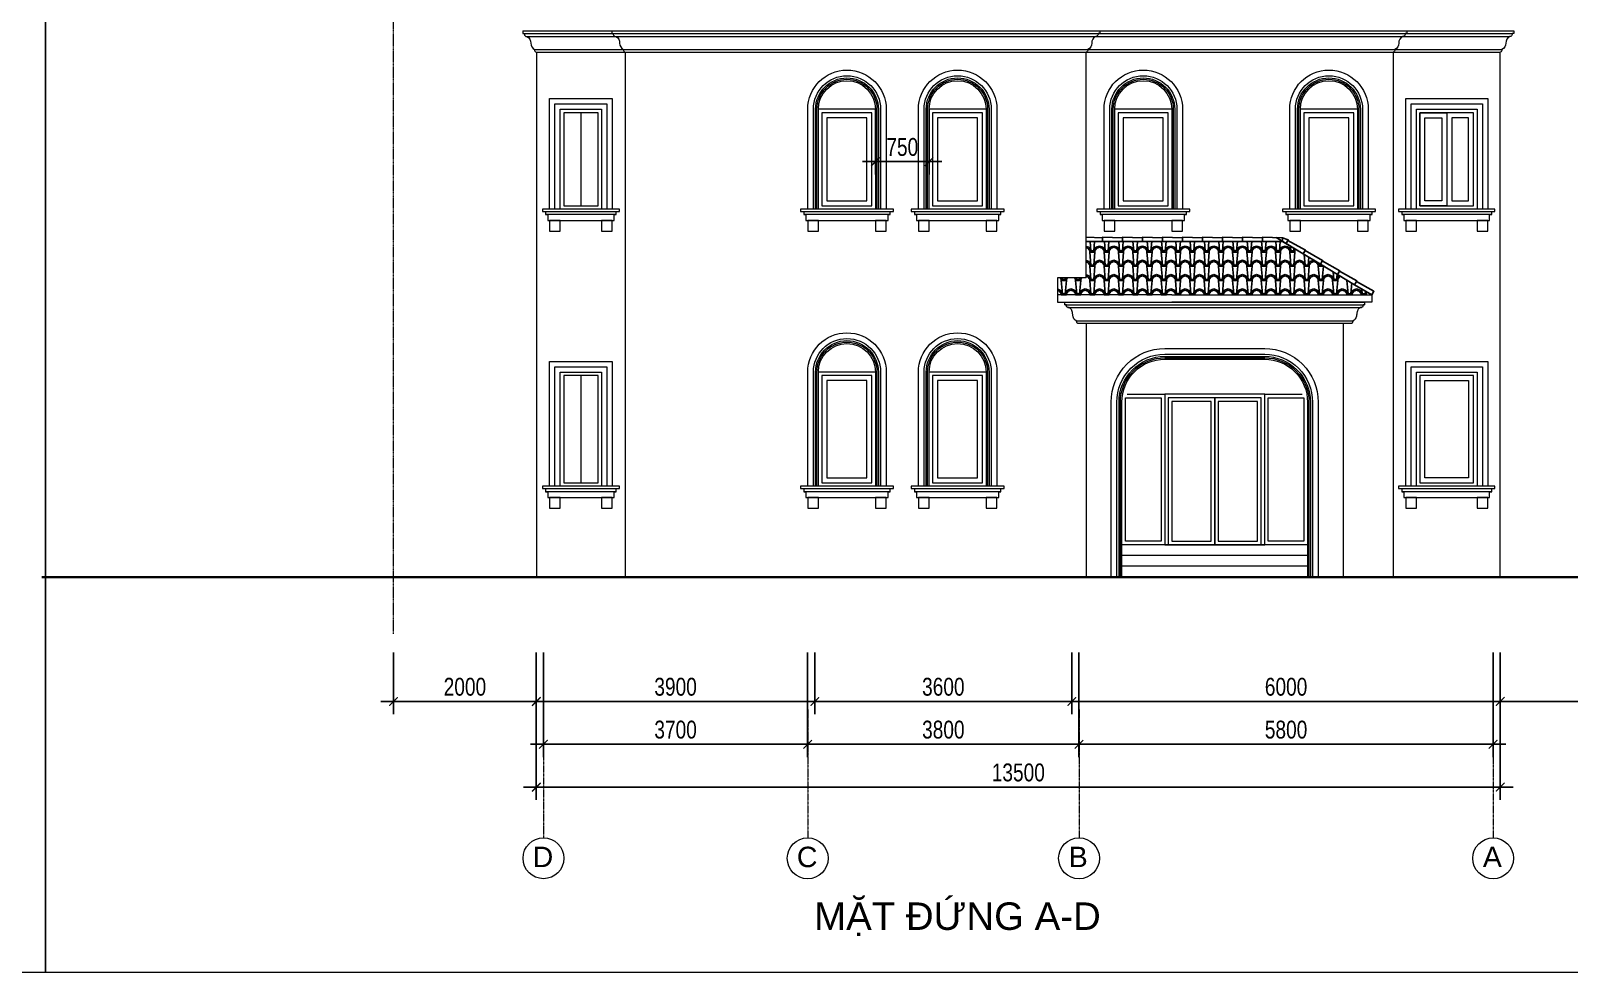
# Model space of a CAD drawing. Header units: millimetres. Extents: x 33748 to 451939, y -263262 to 62681.
# Drawn here: x 273743 to 295289, y -83068 to -69883 of the extents above; entities that cross this region are included whole.
import ezdxf
from ezdxf.enums import TextEntityAlignment as Align

# ---------------------------------------------------------------- set-up
doc = ezdxf.new("R2010")
doc.units = ezdxf.units.MM
doc.header["$PDMODE"] = 98
doc.linetypes.add('CENTER', pattern=[50.8, 31.75, -6.35, 6.35, -6.35])
doc.linetypes.add('HIDDEN', pattern=[0.375, 0.25, -0.125])
doc.layers.get('Defpoints').update_dxf_attribs({"color": 202, "lineweight": 13})
for name, color, linetype, lineweight in [('-CENTER', 143, 'CENTER', 13), ('-DOOR', 137, 'Continuous', 9), ('-HATCH', 8, 'Continuous', 5), ('-KH', 143, 'Continuous', 13), ('-LINE1', 7, 'Continuous', 18), ('-RANH GIOI KHU DAT', 12, 'CENTER', 18), ('-TEXT', 7, 'Continuous', 15), ('-WALL', 4, 'Continuous', 35)]:
    doc.layers.add(name, color=color, linetype=linetype, lineweight=lineweight)
for name, color, linetype in [('-HATCH CONCRETE', 54, 'Continuous'), ('1-NETMANH', 8, 'Continuous'), ('12. NET DIM', 9, 'Continuous'), ('13. NET HATCH', 252, 'Continuous')]:
    doc.layers.add(name, color=color, linetype=linetype)
doc.styles.add('1', font='arial.ttf')
doc.styles.add('AVANH', font='', dxfattribs={"width": 0.8})
doc.styles.add('kieuchuDim', font='arial.ttf', dxfattribs={"width": 0.75})
doc.styles.get('AVANH').set_extended_font_data('.VnAvantH')
doc.dimstyles.new('C_100A3', dxfattribs={"dimscale": 100, "dimtxt": 2.5, "dimasz": 1.2, "dimexe": 1.8, "dimexo": 0, "dimgap": 0.75, "dimtad": 1, "dimdec": 0, "dimzin": 0, "dimdsep": 46, "dimtxsty": 'AVANH', "dimblk": 'ARCHTICK', "dimcen": 0, "dimdle": 1.8, "dimclrd": 256, "dimclre": 256, "dimclrt": 7, "dimadec": 0, "dimazin": 0, "dimtfac": 0.0001, "dimtdec": 0, "dimtix": 1, "dimtmove": 2, "dimatfit": 3, "dimldrblk": 'ARCHTICK', "dimfxl": 1.8, "dimtolj": 1, "dimtzin": 0, "dimarcsym": 0})

# ---------------------------------------------------------------- blocks, each defined once
blk = doc.blocks.new('_ARCHTICK')
at = {"const_width": 0.15}
blk.add_lwpolyline([(-0.5, -0.5), (0.5, 0.5)], dxfattribs=at)
blk = doc.blocks.new('*D325')
at = {"layer": '12. NET DIM', "lineweight": -2, "transparency": 16777216}
for p, q in [((278823, -78591), (278823, -79456)), ((280823, -78591), (280823, -79456)), ((278643, -79276), (281003, -79276))]:
    blk.add_line(p, q, dxfattribs=at)
at = {"layer": 'Defpoints', "color": 0, "transparency": 16777216}
for p in [(278823, -78591), (280823, -78591), (280823, -79276)]:
    blk.add_point(p, dxfattribs=at)
at = {"layer": '12. NET DIM', "lineweight": -2, "transparency": 16777216, "xscale": 120, "yscale": 120, "zscale": 120, "rotation": 180}
blk.add_blockref('_ARCHTICK', (278823, -79276), dxfattribs=at)
at = {"layer": '12. NET DIM', "lineweight": -2, "transparency": 16777216, "xscale": 120, "yscale": 120, "zscale": 120}
blk.add_blockref('_ARCHTICK', (280823, -79276), dxfattribs=at)
at = {"layer": '12. NET DIM', "color": 7, "transparency": 16777216, "insert": (279823, -79072), "char_height": 250, "attachment_point": 5, "style": 'AVANH'}
blk.add_mtext('\\A1;2000', dxfattribs=at)
blk = doc.blocks.new('*D326')
at = {"layer": '12. NET DIM', "lineweight": -2, "transparency": 16777216}
for p, q in [((280823, -78591), (280823, -79456)), ((284723, -78591), (284723, -79456)), ((280643, -79276), (284903, -79276))]:
    blk.add_line(p, q, dxfattribs=at)
at = {"layer": 'Defpoints', "color": 0, "transparency": 16777216}
for p in [(280823, -78591), (284723, -78591), (284723, -79276)]:
    blk.add_point(p, dxfattribs=at)
at = {"layer": '12. NET DIM', "lineweight": -2, "transparency": 16777216, "xscale": 120, "yscale": 120, "zscale": 120, "rotation": 180}
blk.add_blockref('_ARCHTICK', (280823, -79276), dxfattribs=at)
at = {"layer": '12. NET DIM', "lineweight": -2, "transparency": 16777216, "xscale": 120, "yscale": 120, "zscale": 120}
blk.add_blockref('_ARCHTICK', (284723, -79276), dxfattribs=at)
at = {"layer": '12. NET DIM', "color": 7, "transparency": 16777216, "insert": (282773, -79072), "char_height": 250, "attachment_point": 5, "style": 'AVANH'}
blk.add_mtext('\\A1;3900', dxfattribs=at)
blk = doc.blocks.new('*D327')
at = {"layer": '12. NET DIM', "lineweight": -2, "transparency": 16777216}
for p, q in [((284723, -78591), (284723, -79456)), ((288323, -78591), (288323, -79456)), ((284543, -79276), (288503, -79276))]:
    blk.add_line(p, q, dxfattribs=at)
at = {"layer": 'Defpoints', "color": 0, "transparency": 16777216}
for p in [(284723, -78591), (288323, -78591), (288323, -79276)]:
    blk.add_point(p, dxfattribs=at)
at = {"layer": '12. NET DIM', "lineweight": -2, "transparency": 16777216, "xscale": 120, "yscale": 120, "zscale": 120, "rotation": 180}
blk.add_blockref('_ARCHTICK', (284723, -79276), dxfattribs=at)
at = {"layer": '12. NET DIM', "lineweight": -2, "transparency": 16777216, "xscale": 120, "yscale": 120, "zscale": 120}
blk.add_blockref('_ARCHTICK', (288323, -79276), dxfattribs=at)
at = {"layer": '12. NET DIM', "color": 7, "transparency": 16777216, "insert": (286523, -79072), "char_height": 250, "attachment_point": 5, "style": 'AVANH'}
blk.add_mtext('\\A1;3600', dxfattribs=at)
blk = doc.blocks.new('*D328')
at = {"layer": '12. NET DIM', "lineweight": -2, "transparency": 16777216}
for p, q in [((288323, -78591), (288323, -79456)), ((294323, -78591), (294323, -79456)), ((288143, -79276), (294503, -79276))]:
    blk.add_line(p, q, dxfattribs=at)
at = {"layer": 'Defpoints', "color": 0, "transparency": 16777216}
for p in [(288323, -78591), (294323, -78591), (294323, -79276)]:
    blk.add_point(p, dxfattribs=at)
at = {"layer": '12. NET DIM', "lineweight": -2, "transparency": 16777216, "xscale": 120, "yscale": 120, "zscale": 120, "rotation": 180}
blk.add_blockref('_ARCHTICK', (288323, -79276), dxfattribs=at)
at = {"layer": '12. NET DIM', "lineweight": -2, "transparency": 16777216, "xscale": 120, "yscale": 120, "zscale": 120}
blk.add_blockref('_ARCHTICK', (294323, -79276), dxfattribs=at)
at = {"layer": '12. NET DIM', "color": 7, "transparency": 16777216, "insert": (291323, -79072), "char_height": 250, "attachment_point": 5, "style": 'AVANH'}
blk.add_mtext('\\A1;6000', dxfattribs=at)
blk = doc.blocks.new('*D329')
at = {"layer": '12. NET DIM', "lineweight": -2, "transparency": 16777216}
for p, q in [((288423, -78591), (288423, -80056)), ((294223, -78591), (294223, -80056)), ((294403, -79876), (288243, -79876))]:
    blk.add_line(p, q, dxfattribs=at)
at = {"layer": 'Defpoints', "color": 0, "transparency": 16777216}
for p in [(288423, -78591), (294223, -78591), (288423, -79876)]:
    blk.add_point(p, dxfattribs=at)
at = {"layer": '12. NET DIM', "lineweight": -2, "transparency": 16777216, "xscale": 120, "yscale": 120, "zscale": 120, "rotation": 180}
blk.add_blockref('_ARCHTICK', (288423, -79876), dxfattribs=at)
at = {"layer": '12. NET DIM', "lineweight": -2, "transparency": 16777216, "xscale": 120, "yscale": 120, "zscale": 120}
blk.add_blockref('_ARCHTICK', (294223, -79876), dxfattribs=at)
at = {"layer": '12. NET DIM', "color": 7, "transparency": 16777216, "insert": (291323, -79672), "char_height": 250, "attachment_point": 5, "style": 'AVANH'}
blk.add_mtext('\\A1;5800', dxfattribs=at)
blk = doc.blocks.new('*D330')
at = {"layer": '12. NET DIM', "lineweight": -2, "transparency": 16777216}
for p, q in [((284623, -78591), (284623, -80056)), ((288423, -78591), (288423, -80056)), ((288603, -79876), (284443, -79876))]:
    blk.add_line(p, q, dxfattribs=at)
at = {"layer": 'Defpoints', "color": 0, "transparency": 16777216}
for p in [(284623, -78591), (288423, -78591), (284623, -79876)]:
    blk.add_point(p, dxfattribs=at)
at = {"layer": '12. NET DIM', "lineweight": -2, "transparency": 16777216, "xscale": 120, "yscale": 120, "zscale": 120, "rotation": 180}
blk.add_blockref('_ARCHTICK', (284623, -79876), dxfattribs=at)
at = {"layer": '12. NET DIM', "lineweight": -2, "transparency": 16777216, "xscale": 120, "yscale": 120, "zscale": 120}
blk.add_blockref('_ARCHTICK', (288423, -79876), dxfattribs=at)
at = {"layer": '12. NET DIM', "color": 7, "transparency": 16777216, "insert": (286523, -79672), "char_height": 250, "attachment_point": 5, "style": 'AVANH'}
blk.add_mtext('\\A1;3800', dxfattribs=at)
blk = doc.blocks.new('*D331')
at = {"layer": '12. NET DIM', "lineweight": -2, "transparency": 16777216}
for p, q in [((280923, -78591), (280923, -80056)), ((284623, -78591), (284623, -80056)), ((284803, -79876), (280743, -79876))]:
    blk.add_line(p, q, dxfattribs=at)
at = {"layer": 'Defpoints', "color": 0, "transparency": 16777216}
for p in [(280923, -78591), (284623, -78591), (280923, -79876)]:
    blk.add_point(p, dxfattribs=at)
at = {"layer": '12. NET DIM', "lineweight": -2, "transparency": 16777216, "xscale": 120, "yscale": 120, "zscale": 120, "rotation": 180}
blk.add_blockref('_ARCHTICK', (280923, -79876), dxfattribs=at)
at = {"layer": '12. NET DIM', "lineweight": -2, "transparency": 16777216, "xscale": 120, "yscale": 120, "zscale": 120}
blk.add_blockref('_ARCHTICK', (284623, -79876), dxfattribs=at)
at = {"layer": '12. NET DIM', "color": 7, "transparency": 16777216, "insert": (282773, -79672), "char_height": 250, "attachment_point": 5, "style": 'AVANH'}
blk.add_mtext('\\A1;3700', dxfattribs=at)
blk = doc.blocks.new('*D332')
at = {"layer": '12. NET DIM', "lineweight": -2, "transparency": 16777216}
for p, q in [((294323, -78591), (294323, -79456)), ((298823, -78591), (298823, -79456)), ((294143, -79276), (299003, -79276))]:
    blk.add_line(p, q, dxfattribs=at)
at = {"layer": 'Defpoints', "color": 0, "transparency": 16777216}
for p in [(294323, -78591), (298823, -78591), (298823, -79276)]:
    blk.add_point(p, dxfattribs=at)
at = {"layer": '12. NET DIM', "lineweight": -2, "transparency": 16777216, "xscale": 120, "yscale": 120, "zscale": 120, "rotation": 180}
blk.add_blockref('_ARCHTICK', (294323, -79276), dxfattribs=at)
at = {"layer": '12. NET DIM', "lineweight": -2, "transparency": 16777216, "xscale": 120, "yscale": 120, "zscale": 120}
blk.add_blockref('_ARCHTICK', (298823, -79276), dxfattribs=at)
at = {"layer": '12. NET DIM', "color": 7, "transparency": 16777216, "insert": (296573, -79072), "char_height": 250, "attachment_point": 5, "style": 'AVANH'}
blk.add_mtext('\\A1;4500', dxfattribs=at)
blk = doc.blocks.new('*D333')
at = {"layer": '12. NET DIM', "lineweight": -2, "transparency": 16777216}
for p, q in [((280823, -78591), (280823, -80656)), ((294323, -78591), (294323, -80656)), ((280643, -80476), (294503, -80476))]:
    blk.add_line(p, q, dxfattribs=at)
at = {"layer": 'Defpoints', "color": 0, "transparency": 16777216}
for p in [(280823, -78591), (294323, -78591), (294323, -80476)]:
    blk.add_point(p, dxfattribs=at)
at = {"layer": '12. NET DIM', "lineweight": -2, "transparency": 16777216, "xscale": 120, "yscale": 120, "zscale": 120, "rotation": 180}
blk.add_blockref('_ARCHTICK', (280823, -80476), dxfattribs=at)
at = {"layer": '12. NET DIM', "lineweight": -2, "transparency": 16777216, "xscale": 120, "yscale": 120, "zscale": 120}
blk.add_blockref('_ARCHTICK', (294323, -80476), dxfattribs=at)
at = {"layer": '12. NET DIM', "color": 7, "transparency": 16777216, "insert": (287573, -80272), "char_height": 250, "attachment_point": 5, "style": 'AVANH'}
blk.add_mtext('\\A1;13500', dxfattribs=at)
blk = doc.blocks.new('*D859')
at = {"layer": '-HATCH CONCRETE', "lineweight": -2, "transparency": 16777216}
for p, q in [((285573, -70983), (285573, -71896)), ((286323, -70983), (286323, -71896)), ((286503, -71716), (285393, -71716))]:
    blk.add_line(p, q, dxfattribs=at)
at = {"layer": 'Defpoints', "color": 0, "transparency": 16777216}
for p in [(285573, -70983), (286323, -70983), (285573, -71716)]:
    blk.add_point(p, dxfattribs=at)
at = {"layer": '-HATCH CONCRETE', "lineweight": -2, "transparency": 16777216, "xscale": 120, "yscale": 120, "zscale": 120, "rotation": 180}
blk.add_blockref('_ARCHTICK', (285573, -71716), dxfattribs=at)
at = {"layer": '-HATCH CONCRETE', "lineweight": -2, "transparency": 16777216, "xscale": 120, "yscale": 120, "zscale": 120}
blk.add_blockref('_ARCHTICK', (286323, -71716), dxfattribs=at)
at = {"layer": '-HATCH CONCRETE', "color": 7, "transparency": 16777216, "insert": (285948, -71512), "char_height": 250, "attachment_point": 5, "style": 'AVANH'}
blk.add_mtext('\\A1;750', dxfattribs=at)
blk = doc.blocks.new('ARCHTICK')
at = {"color": 0, "linetype": 'ByBlock', "const_width": 0.15}
blk.add_lwpolyline([(-0.5, -0.5), (0.5, 0.5)], dxfattribs=at)

msp = doc.modelspace()

# ---------------------------------------------------------------- hatches: boundary and pattern name
at = {"layer": '13. NET HATCH'}
h = msp.add_hatch(dxfattribs=at)
h.set_pattern_fill('N-ONG-01', color=256, scale=200)
h.set_pattern_definition([(274.9697, (284373.5455, -73383.3425), (-199.998261, 2400.00021), [184.6944, -4432.6642]), (180, (284389.55, -73567.34), (-200, -200), [16, -184]), (0, (284189.55, -73583.34), (200, 200), [56, -144]), (90, (284245.55, -73583.34), (-200, 200), [20, -180]), (270, (284373.55, -73563.34), (200, -200), [20, -180]), (0, (284373.55, -73583.34), (200, 200), [16, -184]), (0, (284189.55, -73567.34), (200, 200), [40, -160]), (85.0303, (284229.5455, -73567.3425), (199.998261, 2400.00021), [184.6944, -4432.6642]), (52.6961, (284229.5455, -73557.3425), (-2599.997178, -3400.002148), [52.8016, -5227.35]), (18.4349, (284261.546, -73515.34), (400.0001, 199.9997), [50.5964, -581.859]), (341.5651, (284309.546, -73499.34), (-400.0001, 199.9997), [50.5964, -581.859]), (307.3039, (284357.5455, -73515.3425), (2599.997178, -3400.002148), [52.8016, -5227.35]), (20.2249, (284271.546, -73529.343), (-2199.999453, -800.001667), [40.497, -4009.1944]), (339.7751, (284309.546, -73515.343), (2199.999453, -800.001667), [40.497, -4009.1944]), (307.4054, (284347.5455, -73529.3425), (2000.00199, -2599.998493), [42.8018, -4237.385]), (52.5946, (284245.5455, -73563.3425), (-2000.00199, -2599.998493), [42.8018, -4237.385])])
h.paths.add_polyline_path([(288123.5, -73343.3), (288523.5, -73343.3), (288523.5, -72833.3), (291273.5, -72833.3), (292523.5, -73583.3), (288123.5, -73583.3)])

# ---------------------------------------------------------------- linework, layer by layer
at = {"layer": '-CENTER', "ltscale": 0.1}
for p, q in [((280923.2, -79390.2), (280923.2, -81186)), ((284623.5, -79390.8), (284623.5, -81186.6)), ((288423.5, -79390.8), (288423.5, -81186.6)), ((294223.2, -79390.8), (294223.2, -81186.6))]:
    msp.add_line(p, q, dxfattribs=at)
at = {"layer": '-DOOR', "lineweight": 9}
for points in [[(281208.3, -72333.3), (281687.2, -72333.3), (281687.2, -71033.3), (281208.3, -71033.3)], [(284823.5, -72333.3), (285523.5, -72333.3), (285523.5, -71033.3), (284823.5, -71033.3)], [(286373.5, -72333.3), (287073.5, -72333.3), (287073.5, -71033.3), (286373.5, -71033.3)], [(288973.5, -72333.3), (289673.5, -72333.3), (289673.5, -71033.3), (288973.5, -71033.3)], [(291573.5, -72333.3), (292273.5, -72333.3), (292273.5, -71033.3), (291573.5, -71033.3)], [(293198.4, -72333.3), (293948.1, -72333.3), (293948.1, -71033.3), (293198.4, -71033.3)], [(293198.4, -71033.3), (293573.2, -71033.3), (293573.2, -72333.3), (293198.4, -72333.3)], [(293948.1, -71033.3), (293573.2, -71033.3), (293573.2, -72333.3), (293948.1, -72333.3)], [(284893.5, -72263.3), (285453.5, -72263.3), (285453.5, -71103.3), (284893.5, -71103.3)], [(286443.5, -72263.3), (287003.5, -72263.3), (287003.5, -71103.3), (286443.5, -71103.3)], [(289043.5, -72263.3), (289603.5, -72263.3), (289603.5, -71103.3), (289043.5, -71103.3)], [(291643.5, -72263.3), (292203.5, -72263.3), (292203.5, -71103.3), (291643.5, -71103.3)], [(293268.4, -71103.3), (293503.2, -71103.3), (293503.2, -72263.3), (293268.4, -72263.3)], [(293878.1, -71103.3), (293643.2, -71103.3), (293643.2, -72263.3), (293878.1, -72263.3)], [(281208.3, -76213.3), (281687.2, -76213.3), (281687.2, -74713.3), (281208.3, -74713.3)], [(284823.5, -76213.3), (285523.5, -76213.3), (285523.5, -74713.3), (284823.5, -74713.3)], [(286373.5, -76213.3), (287073.5, -76213.3), (287073.5, -74713.3), (286373.5, -74713.3)], [(293198.4, -76213.3), (293948.1, -76213.3), (293948.1, -74713.3), (293198.4, -74713.3)], [(284893.5, -76143.3), (285453.5, -76143.3), (285453.5, -74783.3), (284893.5, -74783.3)], [(286443.5, -76143.3), (287003.5, -76143.3), (287003.5, -74783.3), (286443.5, -74783.3)], [(291023.5, -74973.3), (289623.5, -74973.3), (289623.5, -77083.1), (291023.5, -77083.1)], [(293268.4, -74783.3), (293878.1, -74783.3), (293878.1, -76143.3), (293268.4, -76143.3)], [(289573.5, -77033.1), (289073.5, -77033.1), (289073.5, -75023.3), (289573.5, -75023.3)], [(290973.5, -75023.3), (289673.5, -75023.3), (289673.5, -77083.1), (290973.5, -77083.1)], [(290323.5, -75023.3), (289673.5, -75023.3), (289673.5, -77083.1), (290323.5, -77083.1)], [(290273.5, -75073.3), (289723.5, -75073.3), (289723.5, -77033.1), (290273.5, -77033.1)], [(290973.5, -75023.3), (290323.5, -75023.3), (290323.5, -77083.1), (290973.5, -77083.1)], [(290923.5, -75073.3), (290373.5, -75073.3), (290373.5, -77033.1), (290923.5, -77033.1)], [(291573.5, -77033.1), (291073.5, -77033.1), (291073.5, -75023.3), (291573.5, -75023.3)]]:
    msp.add_lwpolyline(points, close=True, dxfattribs=at)
for points in [[(281447.8, -71033.3), (281447.8, -72333.3)], [(281447.8, -74713.3), (281447.8, -76213.3)], [(289097.8, -74973.3), (289623.5, -74973.3), (289623.5, -77083.1), (289023.5, -77083.1), (289023.5, -75173.3)], [(291623.5, -75173.3), (291623.5, -77083.1), (291023.5, -77083.1), (291023.5, -74973.3), (291549.2, -74973.3)]]:
    msp.add_lwpolyline(points, dxfattribs=at)
at = {"layer": '-HATCH'}
for p, q in [((280633.2, -69923.3), (294491.7, -69923.3)), ((280689.3, -69963.3), (294457.1, -69963.3)), ((280799.4, -70145.9), (294347, -70145.9)), ((280908.3, -72413.3), (281987.2, -72413.3)), ((280953.3, -72413.3), (281942.2, -72413.3)), ((281942.2, -72458.3), (280953.3, -72458.3)), ((281912.2, -72458.3), (280983.3, -72458.3)), ((284523.5, -72413.3), (285823.5, -72413.3)), ((284568.5, -72413.3), (285778.5, -72413.3)), ((285778.5, -72458.3), (284568.5, -72458.3)), ((285748.5, -72458.3), (284598.5, -72458.3)), ((286073.5, -72413.3), (287373.5, -72413.3)), ((286118.5, -72413.3), (287328.5, -72413.3)), ((287328.5, -72458.3), (286118.5, -72458.3)), ((287298.5, -72458.3), (286148.5, -72458.3)), ((288673.5, -72413.3), (289973.5, -72413.3)), ((288718.5, -72413.3), (289928.5, -72413.3)), ((289928.5, -72458.3), (288718.5, -72458.3)), ((289898.5, -72458.3), (288748.5, -72458.3)), ((291273.5, -72413.3), (292573.5, -72413.3)), ((291318.5, -72413.3), (292528.5, -72413.3)), ((292528.5, -72458.3), (291318.5, -72458.3)), ((292498.5, -72458.3), (291348.5, -72458.3)), ((292898.4, -72413.3), (294248.1, -72413.3)), ((292943.4, -72413.3), (294203.1, -72413.3)), ((294203.1, -72458.3), (292943.4, -72458.3)), ((294173.1, -72458.3), (292973.4, -72458.3)), ((280908.3, -76293.3), (281987.2, -76293.3)), ((280953.3, -76293.3), (281942.2, -76293.3)), ((281942.2, -76338.3), (280953.3, -76338.3)), ((281912.2, -76338.3), (280983.3, -76338.3)), ((284523.5, -76293.3), (285823.5, -76293.3)), ((284568.5, -76293.3), (285778.5, -76293.3)), ((285778.5, -76338.3), (284568.5, -76338.3)), ((285748.5, -76338.3), (284598.5, -76338.3)), ((286073.5, -76293.3), (287373.5, -76293.3)), ((286118.5, -76293.3), (287328.5, -76293.3)), ((287328.5, -76338.3), (286118.5, -76338.3)), ((287298.5, -76338.3), (286148.5, -76338.3)), ((292898.4, -76293.3), (294248.1, -76293.3)), ((292943.4, -76293.3), (294203.1, -76293.3)), ((294203.1, -76338.3), (292943.4, -76338.3)), ((294173.1, -76338.3), (292973.4, -76338.3)), ((288883.5, -77533.3), (289023.5, -77532.8)), ((291623.5, -77532.8), (291763.5, -77533.3))]:
    msp.add_line(p, q, dxfattribs=at)
for points in [[(280823.2, -69883.3), (280823.2, -69883.4)], [(282068.4, -69883.3), (282068.4, -69883.4)], [(280823.2, -70183.3), (280823.2, -77533.3), (294323.2, -77533.3), (294323.2, -70183.3)], [(281083.3, -72383.3), (281083.3, -70908.3), (281812.2, -70908.3), (281812.2, -72383.3)], [(293073.4, -72383.3), (293073.4, -70908.3), (294073.1, -70908.3), (294073.1, -72383.3)], [(288223.5, -73720.7), (292423.5, -73720.7)], [(288265.8, -73758.2), (292381.2, -73758.2)], [(288389.7, -73945.8), (292257.3, -73945.8)], [(281083.3, -76263.3), (281083.3, -74588.3), (281812.2, -74588.3), (281812.2, -76263.3)], [(293073.4, -76263.3), (293073.4, -74588.3), (294073.1, -74588.3), (294073.1, -76263.3)]]:
    msp.add_lwpolyline(points, dxfattribs=at)
at = {"layer": '-HATCH CONCRETE'}
for points in [[(288523.5, -72833.3), (288753.5, -72833.3), (288753.5, -72781.3), (288523.5, -72774.8)], [(291273.5, -72781.3), (291353.9, -72811.6), (291323, -72863), (291182.5, -72778.7)]]:
    msp.add_lwpolyline(points, dxfattribs=at)
for points in [[(289033.5, -72833.3), (289033.5, -72781.3), (288753.5, -72773.3), (288753.5, -72833.3)], [(289313.5, -72833.3), (289313.5, -72781.3), (289033.5, -72773.3), (289033.5, -72833.3)], [(289593.5, -72833.3), (289593.5, -72781.3), (289313.5, -72773.3), (289313.5, -72833.3)], [(289873.5, -72833.3), (289873.5, -72781.3), (289593.5, -72773.3), (289593.5, -72833.3)], [(290153.5, -72833.3), (290153.5, -72781.3), (289873.5, -72773.3), (289873.5, -72833.3)], [(290433.5, -72833.3), (290433.5, -72781.3), (290153.5, -72773.3), (290153.5, -72833.3)], [(290713.5, -72833.3), (290713.5, -72781.3), (290433.5, -72773.3), (290433.5, -72833.3)], [(290993.5, -72833.3), (290993.5, -72781.3), (290713.5, -72773.3), (290713.5, -72833.3)], [(291273.5, -72833.3), (291273.5, -72781.3), (290993.5, -72773.3), (290993.5, -72833.3)], [(291323, -72863), (291349.8, -72818.5), (291594, -72955.7), (291563.1, -73007.1)], [(291563.1, -73007.1), (291589.9, -72962.5), (291834.1, -73099.7), (291803.2, -73151.2)], [(291803.2, -73151.2), (291830, -73106.6), (292074.2, -73243.8), (292043.3, -73295.2)], [(292043.3, -73295.2), (292070.1, -73250.6), (292314.3, -73387.8), (292283.4, -73439.3)], [(292283.4, -73439.3), (292310.2, -73394.7), (292554.4, -73531.9), (292523.5, -73583.3)]]:
    msp.add_lwpolyline(points, close=True, dxfattribs=at)
at = {"layer": '-KH'}
for centre in [(280923.2, -81472.4), (284623.5, -81472.9), (288423.5, -81472.9), (294223.2, -81472.9)]:
    msp.add_circle(centre, 286.3, dxfattribs=at)
at = {"layer": '-LINE1', "color": 0, "lineweight": 20}
for p, q in [((280633.2, -69883.4), (294513.2, -69883.4)), ((285573.5, -70983.3), (284773.5, -70983.3)), ((287123.5, -70983.3), (286323.5, -70983.3)), ((289723.5, -70983.3), (288923.5, -70983.3)), ((292323.5, -70983.3), (291523.5, -70983.3)), ((285573.5, -74663.3), (284773.5, -74663.3)), ((287123.5, -74663.3), (286323.5, -74663.3))]:
    msp.add_line(p, q, dxfattribs=at)
at = {"layer": '-LINE1', "lineweight": 20}
msp.add_line((280823.2, -70183.3), (294323.2, -70183.3), dxfattribs=at)
at = {"layer": '-LINE1'}
for p, q in [((289723.5, -73583.3), (288123.5, -73583.3)), ((288123.5, -73683.3), (289723.5, -73683.3))]:
    msp.add_line(p, q, dxfattribs=at)
at = {"layer": '-LINE1', "color": 0, "lineweight": 20}
for points in [[(280633.2, -69883.4), (280633.2, -69923.3), (280654.6, -69923.3, 0.3361855), (280677.5, -69963.3), (280689.3, -69963.3, -0.3093542), (280744.6, -70058, 0.2771578), (280799.4, -70145.9, 0.3838054), (280823.2, -70183.3, -7.3196544)], [(281878.4, -69883.4), (281878.4, -69923.3), (281899.8, -69923.3, 0.3361855), (281922.7, -69963.3), (281934.5, -69963.3, -0.3093542), (281989.7, -70058, 0.2771578), (282044.6, -70145.9, 0.3838054), (282068.4, -70183.3, -7.3196544)], [(288713.5, -69883.4), (288713.5, -69923.3), (288692.1, -69923.3, -0.3361855), (288669.2, -69963.3), (288657.4, -69963.3, 0.3093542), (288602.1, -70058, -0.2771578), (288547.3, -70145.9, -0.3838054), (288523.5, -70183.3, 7.3196544)], [(293013.5, -69883.4), (293013.5, -69923.3), (292992.1, -69923.3, -0.3361855), (292969.2, -69963.3), (292957.4, -69963.3, 0.3093542), (292902.1, -70058, -0.2771578), (292847.3, -70145.9, -0.3838054), (292823.5, -70183.3, 7.3196544)], [(294513.2, -69883.4), (294513.2, -69923.3), (294491.7, -69923.3, -0.3361855), (294468.9, -69963.3), (294457.1, -69963.3, 0.3093542), (294401.8, -70058, -0.2771578), (294347, -70145.9, -0.3838054), (294323.2, -70183.3, 7.3196544)], [(284623.5, -72383.3), (284623.5, -70983.3, -1), (285723.5, -70983.3), (285723.5, -72383.3)], [(286173.5, -72383.3), (286173.5, -70983.3, -1), (287273.5, -70983.3), (287273.5, -72383.3)], [(288773.5, -72383.3), (288773.5, -70983.3, -1), (289873.5, -70983.3), (289873.5, -72383.3)], [(291373.5, -72383.3), (291373.5, -70983.3, -1), (292473.5, -70983.3), (292473.5, -72383.3)], [(284773.5, -72383.3), (284773.5, -70983.3, -1), (285573.5, -70983.3), (285573.5, -72383.3)], [(286323.5, -72383.3), (286323.5, -70983.3, -1), (287123.5, -70983.3), (287123.5, -72383.3)], [(288923.5, -72383.3), (288923.5, -70983.3, -1), (289723.5, -70983.3), (289723.5, -72383.3)], [(291523.5, -72383.3), (291523.5, -70983.3, -1), (292323.5, -70983.3), (292323.5, -72383.3)], [(284623.5, -76263.3), (284623.5, -74663.3, -1), (285723.5, -74663.3), (285723.5, -76263.3)], [(286173.5, -76263.3), (286173.5, -74663.3, -1), (287273.5, -74663.3), (287273.5, -76263.3)], [(284773.5, -76263.3), (284773.5, -74663.3, -1), (285573.5, -74663.3), (285573.5, -76263.3)], [(286323.5, -76263.3), (286323.5, -74663.3, -1), (287123.5, -74663.3), (287123.5, -76263.3)], [(288873.5, -77533.3), (288873.5, -75083.3, -0.4142136), (289623.5, -74333.3), (291023.5, -74333.3, -0.4142136), (291773.5, -75083.3), (291773.5, -77533.3)]]:
    msp.add_lwpolyline(points, format="xyb", dxfattribs=at)
at = {"layer": '-LINE1', "lineweight": 20}
for points in [[(282068.4, -69883.3), (282068.4, -69883.4)], [(282068.4, -70183.3), (282068.4, -77533.3)], [(288523.5, -73343.3), (288523.5, -70183.3)], [(292823.5, -70183.3), (292823.5, -77533.3)], [(288523.5, -73343.3), (288123.5, -73343.3), (288123.5, -73683.3)], [(288523.5, -73983.3), (288523.5, -77533.3)], [(292123.5, -73983.3), (292123.5, -77533.3)]]:
    msp.add_lwpolyline(points, dxfattribs=at)
at = {"layer": '-LINE1', "color": 0, "lineweight": 20}
for points in [[(281008.3, -72383.3), (281008.3, -70833.3), (281887.2, -70833.3), (281887.2, -72383.3)], [(292998.4, -72383.3), (292998.4, -70833.3), (294148.1, -70833.3), (294148.1, -72383.3)], [(281158.3, -72383.3), (281158.3, -70983.3), (281737.2, -70983.3), (281737.2, -72383.3)], [(293148.4, -72383.3), (293148.4, -70983.3), (293998.1, -70983.3), (293998.1, -72383.3)], [(281987.2, -72383.3), (280908.3, -72383.3), (280908.3, -72413.3), (280953.3, -72413.3), (280953.3, -72458.3), (280983.3, -72458.3), (280983.3, -72538.3), (281912.2, -72538.3), (281912.2, -72458.3), (281942.2, -72458.3), (281942.2, -72413.3), (281987.2, -72413.3), (281987.2, -72383.3)], [(285823.5, -72383.3), (284523.5, -72383.3), (284523.5, -72413.3), (284568.5, -72413.3), (284568.5, -72458.3), (284598.5, -72458.3), (284598.5, -72538.3), (285748.5, -72538.3), (285748.5, -72458.3), (285778.5, -72458.3), (285778.5, -72413.3), (285823.5, -72413.3), (285823.5, -72383.3)], [(287373.5, -72383.3), (286073.5, -72383.3), (286073.5, -72413.3), (286118.5, -72413.3), (286118.5, -72458.3), (286148.5, -72458.3), (286148.5, -72538.3), (287298.5, -72538.3), (287298.5, -72458.3), (287328.5, -72458.3), (287328.5, -72413.3), (287373.5, -72413.3), (287373.5, -72383.3)], [(289973.5, -72383.3), (288673.5, -72383.3), (288673.5, -72413.3), (288718.5, -72413.3), (288718.5, -72458.3), (288748.5, -72458.3), (288748.5, -72538.3), (289898.5, -72538.3), (289898.5, -72458.3), (289928.5, -72458.3), (289928.5, -72413.3), (289973.5, -72413.3), (289973.5, -72383.3)], [(292573.5, -72383.3), (291273.5, -72383.3), (291273.5, -72413.3), (291318.5, -72413.3), (291318.5, -72458.3), (291348.5, -72458.3), (291348.5, -72538.3), (292498.5, -72538.3), (292498.5, -72458.3), (292528.5, -72458.3), (292528.5, -72413.3), (292573.5, -72413.3), (292573.5, -72383.3)], [(294248.1, -72383.3), (292898.4, -72383.3), (292898.4, -72413.3), (292943.4, -72413.3), (292943.4, -72458.3), (292973.4, -72458.3), (292973.4, -72538.3), (294173.1, -72538.3), (294173.1, -72458.3), (294203.1, -72458.3), (294203.1, -72413.3), (294248.1, -72413.3), (294248.1, -72383.3)], [(289723.5, -73983.3), (288423, -73983.3), (288410.4, -73983.3), (288409, -73983), (288407.5, -73982.6), (288406.1, -73982.1), (288404.7, -73981.4), (288403.4, -73980.5), (288402.1, -73979.5), (288400.8, -73978.3), (288399.6, -73977), (288398.4, -73975.6), (288397.3, -73974), (288396.2, -73972.4), (288395.2, -73970.6), (288394.3, -73968.7), (288393.4, -73966.7), (288392.7, -73964.6), (288392, -73962.4), (288391.4, -73960.2), (288390.9, -73957.9), (288390.5, -73955.5), (288390.1, -73953.2), (288389.9, -73950.7), (288389.8, -73948.3), (288389.7, -73945.8), (288388, -73945.4), (288386.2, -73944.9), (288384.5, -73944.3), (288382.8, -73943.7), (288381.1, -73942.9), (288379.4, -73942.1), (288377.8, -73941.2), (288376.1, -73940.2), (288374.5, -73939.2), (288372.8, -73938), (288371.2, -73936.8), (288369.6, -73935.5), (288368.1, -73934.2), (288366.5, -73932.8), (288365, -73931.3), (288363.5, -73929.7), (288362.1, -73928.1), (288360.6, -73926.4), (288359.2, -73924.6), (288357.8, -73922.8), (288356.5, -73920.9), (288355.2, -73919), (288353.9, -73916.9), (288352.6, -73914.9), (288351.4, -73912.7), (288350.2, -73910.6), (288349, -73908.3), (288347.9, -73906), (288346.8, -73903.7), (288345.8, -73901.3), (288344.8, -73898.9), (288343.8, -73896.4), (288342.9, -73893.9), (288342, -73891.3), (288341.2, -73888.7), (288340.4, -73886), (288339.6, -73883.4), (288338.3, -73877.9), (288337.1, -73872.3), (288336, -73866.6), (288335.6, -73863.8), (288334.9, -73858), (288334.6, -73855), (288333.8, -73845.8), (288332.6, -73837.5), (288331.6, -73831.9), (288330.4, -73826.3), (288328.7, -73819.7), (288327, -73814.2), (288325.3, -73809), (288323.3, -73804.1), (288320.7, -73798.1), (288317.3, -73791.4), (288313.5, -73785.2), (288309.4, -73779.5), (288305.1, -73774.4), (288300.5, -73769.9), (288295.8, -73766.1), (288290.9, -73762.9), (288285.8, -73760.5), (288279.6, -73758.3), (288267.8, -73758.3), (288266.4, -73758.3), (288264.9, -73758), (288263.5, -73757.6), (288262.1, -73757.1), (288260.7, -73756.4), (288259.3, -73755.5), (288258, -73754.5), (288256.7, -73753.3), (288255.5, -73752), (288254.3, -73750.6), (288253.2, -73749), (288252.2, -73747.4), (288251.2, -73745.6), (288250.2, -73743.7), (288249.4, -73741.7), (288248.6, -73739.6), (288247.9, -73737.4), (288247.3, -73735.2), (288246.8, -73732.9), (288246.4, -73730.5), (288246.1, -73728.2), (288245.8, -73725.7), (288245.7, -73723.3), (288245.7, -73720.8), (288223.5, -73720.8), (288223.5, -73683.3), (292423.5, -73683.3), (292423.5, -73720.8), (292401.3, -73720.8), (292401.3, -73723.3), (292401.1, -73725.7), (292400.9, -73728.2), (292400.6, -73730.5), (292400.2, -73732.9), (292399.7, -73735.2), (292399.1, -73737.4), (292398.4, -73739.6), (292397.6, -73741.7), (292396.8, -73743.7), (292395.8, -73745.6), (292394.8, -73747.4), (292393.8, -73749), (292392.7, -73750.6), (292391.5, -73752), (292390.3, -73753.3), (292389, -73754.5), (292387.7, -73755.5), (292386.3, -73756.4), (292384.9, -73757.1), (292383.5, -73757.6), (292382.1, -73758), (292380.6, -73758.3), (292379.2, -73758.3), (292367.4, -73758.3), (292361.2, -73760.5), (292356.1, -73762.9), (292351.2, -73766.1), (292346.4, -73769.9), (292341.9, -73774.4), (292337.6, -73779.5), (292333.5, -73785.2), (292329.7, -73791.4), (292326.3, -73798.1), (292323.7, -73804.1), (292321.7, -73809), (292320, -73814.2), (292318.3, -73819.7), (292316.6, -73826.3), (292315.4, -73831.9), (292314.4, -73837.5), (292313.2, -73845.8), (292312.4, -73855), (292312.1, -73858), (292311.4, -73863.8), (292311, -73866.6), (292309.9, -73872.3), (292308.7, -73877.9), (292307.4, -73883.4), (292306.6, -73886), (292305.8, -73888.7), (292305, -73891.3), (292304.1, -73893.9), (292303.2, -73896.4), (292302.2, -73898.9), (292301.2, -73901.3), (292300.2, -73903.7), (292299.1, -73906), (292298, -73908.3), (292296.8, -73910.6), (292295.6, -73912.7), (292294.4, -73914.9), (292293.1, -73916.9), (292291.8, -73919), (292290.5, -73920.9), (292289.2, -73922.8), (292287.8, -73924.6), (292286.4, -73926.4), (292284.9, -73928.1), (292283.5, -73929.7), (292282, -73931.3), (292280.5, -73932.8), (292278.9, -73934.2), (292277.4, -73935.5), (292275.8, -73936.8), (292274.2, -73938), (292272.5, -73939.2), (292270.9, -73940.2), (292269.2, -73941.2), (292267.6, -73942.1), (292265.9, -73942.9), (292264.2, -73943.7), (292262.5, -73944.3), (292260.8, -73944.9), (292259, -73945.4), (292257.3, -73945.8), (292257.2, -73948.3), (292257.1, -73950.7), (292256.9, -73953.2), (292256.5, -73955.5), (292256.1, -73957.9), (292255.6, -73960.2), (292255, -73962.4), (292254.3, -73964.6), (292253.6, -73966.7), (292252.7, -73968.7), (292251.8, -73970.6), (292250.8, -73972.4), (292249.7, -73974), (292248.6, -73975.6), (292247.4, -73977), (292246.2, -73978.3), (292244.9, -73979.5), (292243.6, -73980.5), (292242.3, -73981.4), (292240.9, -73982.1), (292239.5, -73982.6), (292238, -73983), (292236.6, -73983.3), (292224, -73983.3), (289723.5, -73983.3)], [(281008.3, -76263.3), (281008.3, -74513.3), (281887.2, -74513.3), (281887.2, -76263.3)], [(292998.4, -76263.3), (292998.4, -74513.3), (294148.1, -74513.3), (294148.1, -76263.3)], [(281158.3, -76263.3), (281158.3, -74663.3), (281737.2, -74663.3), (281737.2, -76263.3)], [(293148.4, -76263.3), (293148.4, -74663.3), (293998.1, -74663.3), (293998.1, -76263.3)], [(281987.2, -76263.3), (280908.3, -76263.3), (280908.3, -76293.3), (280953.3, -76293.3), (280953.3, -76338.3), (280983.3, -76338.3), (280983.3, -76418.3), (281912.2, -76418.3), (281912.2, -76338.3), (281942.2, -76338.3), (281942.2, -76293.3), (281987.2, -76293.3), (281987.2, -76263.3)], [(285823.5, -76263.3), (284523.5, -76263.3), (284523.5, -76293.3), (284568.5, -76293.3), (284568.5, -76338.3), (284598.5, -76338.3), (284598.5, -76418.3), (285748.5, -76418.3), (285748.5, -76338.3), (285778.5, -76338.3), (285778.5, -76293.3), (285823.5, -76293.3), (285823.5, -76263.3)], [(287373.5, -76263.3), (286073.5, -76263.3), (286073.5, -76293.3), (286118.5, -76293.3), (286118.5, -76338.3), (286148.5, -76338.3), (286148.5, -76418.3), (287298.5, -76418.3), (287298.5, -76338.3), (287328.5, -76338.3), (287328.5, -76293.3), (287373.5, -76293.3), (287373.5, -76263.3)], [(294248.1, -76263.3), (292898.4, -76263.3), (292898.4, -76293.3), (292943.4, -76293.3), (292943.4, -76338.3), (292973.4, -76338.3), (292973.4, -76418.3), (294173.1, -76418.3), (294173.1, -76338.3), (294203.1, -76338.3), (294203.1, -76293.3), (294248.1, -76293.3), (294248.1, -76263.3)]]:
    msp.add_lwpolyline(points, dxfattribs=at)
for points in [[(281158.3, -72538.3), (281008.3, -72538.3), (281008.3, -72688.4), (281158.3, -72688.4)], [(281887.2, -72538.3), (281737.2, -72538.3), (281737.2, -72689.4), (281887.2, -72689.4)], [(284773.5, -72538.3), (284623.5, -72538.3), (284623.5, -72688.4), (284773.5, -72688.4)], [(285723.5, -72538.3), (285573.5, -72538.3), (285573.5, -72689.4), (285723.5, -72689.4)], [(286323.5, -72538.3), (286173.5, -72538.3), (286173.5, -72688.4), (286323.5, -72688.4)], [(287273.5, -72538.3), (287123.5, -72538.3), (287123.5, -72689.4), (287273.5, -72689.4)], [(288923.5, -72538.3), (288773.5, -72538.3), (288773.5, -72688.4), (288923.5, -72688.4)], [(289873.5, -72538.3), (289723.5, -72538.3), (289723.5, -72689.4), (289873.5, -72689.4)], [(291523.5, -72538.3), (291373.5, -72538.3), (291373.5, -72688.4), (291523.5, -72688.4)], [(292473.5, -72538.3), (292323.5, -72538.3), (292323.5, -72689.4), (292473.5, -72689.4)], [(293148.4, -72538.3), (292998.4, -72538.3), (292998.4, -72688.4), (293148.4, -72688.4)], [(294148.1, -72538.3), (293998.1, -72538.3), (293998.1, -72689.4), (294148.1, -72689.4)], [(281158.3, -76418.3), (281008.3, -76418.3), (281008.3, -76568.4), (281158.3, -76568.4)], [(281887.2, -76418.3), (281737.2, -76418.3), (281737.2, -76569.4), (281887.2, -76569.4)], [(284773.5, -76418.3), (284623.5, -76418.3), (284623.5, -76568.4), (284773.5, -76568.4)], [(285723.5, -76418.3), (285573.5, -76418.3), (285573.5, -76569.4), (285723.5, -76569.4)], [(286323.5, -76418.3), (286173.5, -76418.3), (286173.5, -76568.4), (286323.5, -76568.4)], [(287273.5, -76418.3), (287123.5, -76418.3), (287123.5, -76569.4), (287273.5, -76569.4)], [(293148.4, -76418.3), (292998.4, -76418.3), (292998.4, -76568.4), (293148.4, -76568.4)], [(294148.1, -76418.3), (293998.1, -76418.3), (293998.1, -76569.4), (294148.1, -76569.4)]]:
    msp.add_lwpolyline(points, close=True, dxfattribs=at)
at = {"layer": '-LINE1'}
for points in [[(288523.5, -72833.3), (291273.5, -72833.3), (292523.5, -73583.3)], [(289723.5, -73583.3), (292523.5, -73583.3), (292523.5, -73683.3), (289723.5, -73683.3)]]:
    msp.add_lwpolyline(points, dxfattribs=at)
at = {"layer": '-LINE1', "color": 0, "lineweight": 20}
msp.add_lwpolyline([(289023.5, -75083.3, -0.4142136), (289623.5, -74483.3), (291023.5, -74483.3, -0.4142136), (291623.5, -75083.3), (291623.5, -77533.3), (289023.5, -77533.3)], format="xyb", close=True, dxfattribs=at)
at = {"layer": '-RANH GIOI KHU DAT', "linetype": 'HIDDEN', "ltscale": 10}
msp.add_lwpolyline([(278823.2, -78331.4), (278823.2, -62052.8)], dxfattribs=at)
at = {"layer": '-WALL'}
for points in [[(305399.5, -77533.3), (273899.5, -77533.3)], [(279023.2, -77533.3), (280823.2, -77533.3)]]:
    msp.add_lwpolyline(points, dxfattribs=at)
at = {"layer": '1-NETMANH', "lineweight": 20}
for points in [[(284703.5, -72383.3), (284703.5, -70983.3, -1), (285643.5, -70983.3), (285643.5, -72383.3)], [(284733.5, -72383.3), (284733.5, -70983.3, -1), (285613.5, -70983.3), (285613.5, -72383.3)], [(284753.5, -72383.3), (284753.5, -70983.3, -1), (285593.5, -70983.3), (285593.5, -72383.3)], [(286253.5, -72383.3), (286253.5, -70983.3, -1), (287193.5, -70983.3), (287193.5, -72383.3)], [(286283.5, -72383.3), (286283.5, -70983.3, -1), (287163.5, -70983.3), (287163.5, -72383.3)], [(286303.5, -72383.3), (286303.5, -70983.3, -1), (287143.5, -70983.3), (287143.5, -72383.3)], [(288853.5, -72383.3), (288853.5, -70983.3, -1), (289793.5, -70983.3), (289793.5, -72383.3)], [(288883.5, -72383.3), (288883.5, -70983.3, -1), (289763.5, -70983.3), (289763.5, -72383.3)], [(288903.5, -72383.3), (288903.5, -70983.3, -1), (289743.5, -70983.3), (289743.5, -72383.3)], [(291453.5, -72383.3), (291453.5, -70983.3, -1), (292393.5, -70983.3), (292393.5, -72383.3)], [(291483.5, -72383.3), (291483.5, -70983.3, -1), (292363.5, -70983.3), (292363.5, -72383.3)], [(291503.5, -72383.3), (291503.5, -70983.3, -1), (292343.5, -70983.3), (292343.5, -72383.3)], [(284703.5, -76263.3), (284703.5, -74663.3, -1), (285643.5, -74663.3), (285643.5, -76263.3)], [(284733.5, -76263.3), (284733.5, -74663.3, -1), (285613.5, -74663.3), (285613.5, -76263.3)], [(284753.5, -76263.3), (284753.5, -74663.3, -1), (285593.5, -74663.3), (285593.5, -76263.3)], [(286253.5, -76263.3), (286253.5, -74663.3, -1), (287193.5, -74663.3), (287193.5, -76263.3)], [(286283.5, -76263.3), (286283.5, -74663.3, -1), (287163.5, -74663.3), (287163.5, -76263.3)], [(286303.5, -76263.3), (286303.5, -74663.3, -1), (287143.5, -74663.3), (287143.5, -76263.3)], [(288953.5, -77533.3), (288953.5, -75083.3, -0.4142136), (289623.5, -74413.3), (291023.5, -74413.3, -0.4142136), (291693.5, -75083.3), (291693.5, -77533.3)], [(288983.5, -77533.3), (288983.5, -75083.3, -0.4142136), (289623.5, -74443.3), (291023.5, -74443.3, -0.4142136), (291663.5, -75083.3), (291663.5, -77533.3)], [(289003.5, -77533.3), (289003.5, -75083.3, -0.4142136), (289623.5, -74463.3), (291023.5, -74463.3, -0.4142136), (291643.5, -75083.3), (291643.5, -77533.3)]]:
    msp.add_lwpolyline(points, format="xyb", dxfattribs=at)
for points in [[(291623.5, -77083.1), (289023.5, -77083.1)], [(291623.5, -77233.1), (289023.5, -77233.1)], [(291623.5, -77383.1), (289023.5, -77383.1)]]:
    msp.add_lwpolyline(points, dxfattribs=at)
at = {"layer": 'Defpoints'}
for points in [[(273947.2, -83068.4), (273947.2, -49804.4), (226907.2, -49804.4), (226907.2, -83068.4)], [(273947.2, -83068.4), (305447.2, -83068.4), (305447.2, -60793.4), (273947.2, -60793.4)]]:
    msp.add_lwpolyline(points, close=True, dxfattribs=at)

# ---------------------------------------------------------------- texts
at = {"layer": '-TEXT', "color": 2, "style": '1'}
for s, p in [('D', (280915.6, -81453.1)), ('C', (284615.9, -81453.7)), ('B', (288412, -81453.6)), ('A', (294212.2, -81453.6))]:
    msp.add_text(s, height=286.3, dxfattribs=at).set_placement(p, align=Align.MIDDLE_CENTER)
at = {"layer": '-TEXT', "color": 4, "style": 'kieuchuDim'}
msp.add_text('MẶT ĐỨNG A-D', height=385, dxfattribs=at).set_placement((286721.1, -82475.5), align=Align.CENTER)

# ---------------------------------------------------------------- dimensions: what is measured, and where the dimension line sits
at = {"layer": '-HATCH CONCRETE'}
dim = msp.add_linear_dim(base=(285573.5, -71716), p1=(286323.5, -70983.3), p2=(285573.5, -70983.3), angle=180, dimstyle='C_100A3', override={"dimldrblk": 'ARCHTICK'}, dxfattribs=at)
dim.commit()
dim.dimension.update_dxf_attribs({"geometry": '*D859', "text_midpoint": (285948.5, -71511.7)})
at = {"layer": '12. NET DIM'}
for base, p1, p2, picture, middle in [((280823.2, -79276.4), (278823.2, -78590.6), (280823.2, -78590.6), '*D325', (279823.2, -79072.1)), ((284723.5, -79276.4), (280823.2, -78590.6), (284723.5, -78590.6), '*D326', (282773.3, -79072.1)), ((294323.2, -80476.4), (280823.2, -78590.6), (294323.2, -78590.6), '*D333', (287573.2, -80272.1)), ((280923.2, -79876.4), (284623.5, -78590.6), (280923.2, -78590.6), '*D331', (282773.3, -79672.1)), ((284623.5, -79876.4), (288423.5, -78590.6), (284623.5, -78590.6), '*D330', (286523.5, -79672.1)), ((288323.5, -79276.4), (284723.5, -78590.6), (288323.5, -78590.6), '*D327', (286523.5, -79072.1)), ((294323.2, -79276.4), (288323.5, -78590.6), (294323.2, -78590.6), '*D328', (291323.3, -79072.1)), ((288423.5, -79876.4), (294223.2, -78590.6), (288423.5, -78590.6), '*D329', (291323.3, -79672.1)), ((298823.2, -79276.4), (294323.2, -78590.6), (298823.2, -78590.6), '*D332', (296573.2, -79072.1))]:
    dim = msp.add_linear_dim(base=base, p1=p1, p2=p2, angle=180, dimstyle='C_100A3', dxfattribs=at)
    dim.commit()
    dim.dimension.update_dxf_attribs({"geometry": picture, "text_midpoint": middle})

doc.saveas('drawing.dxf')
